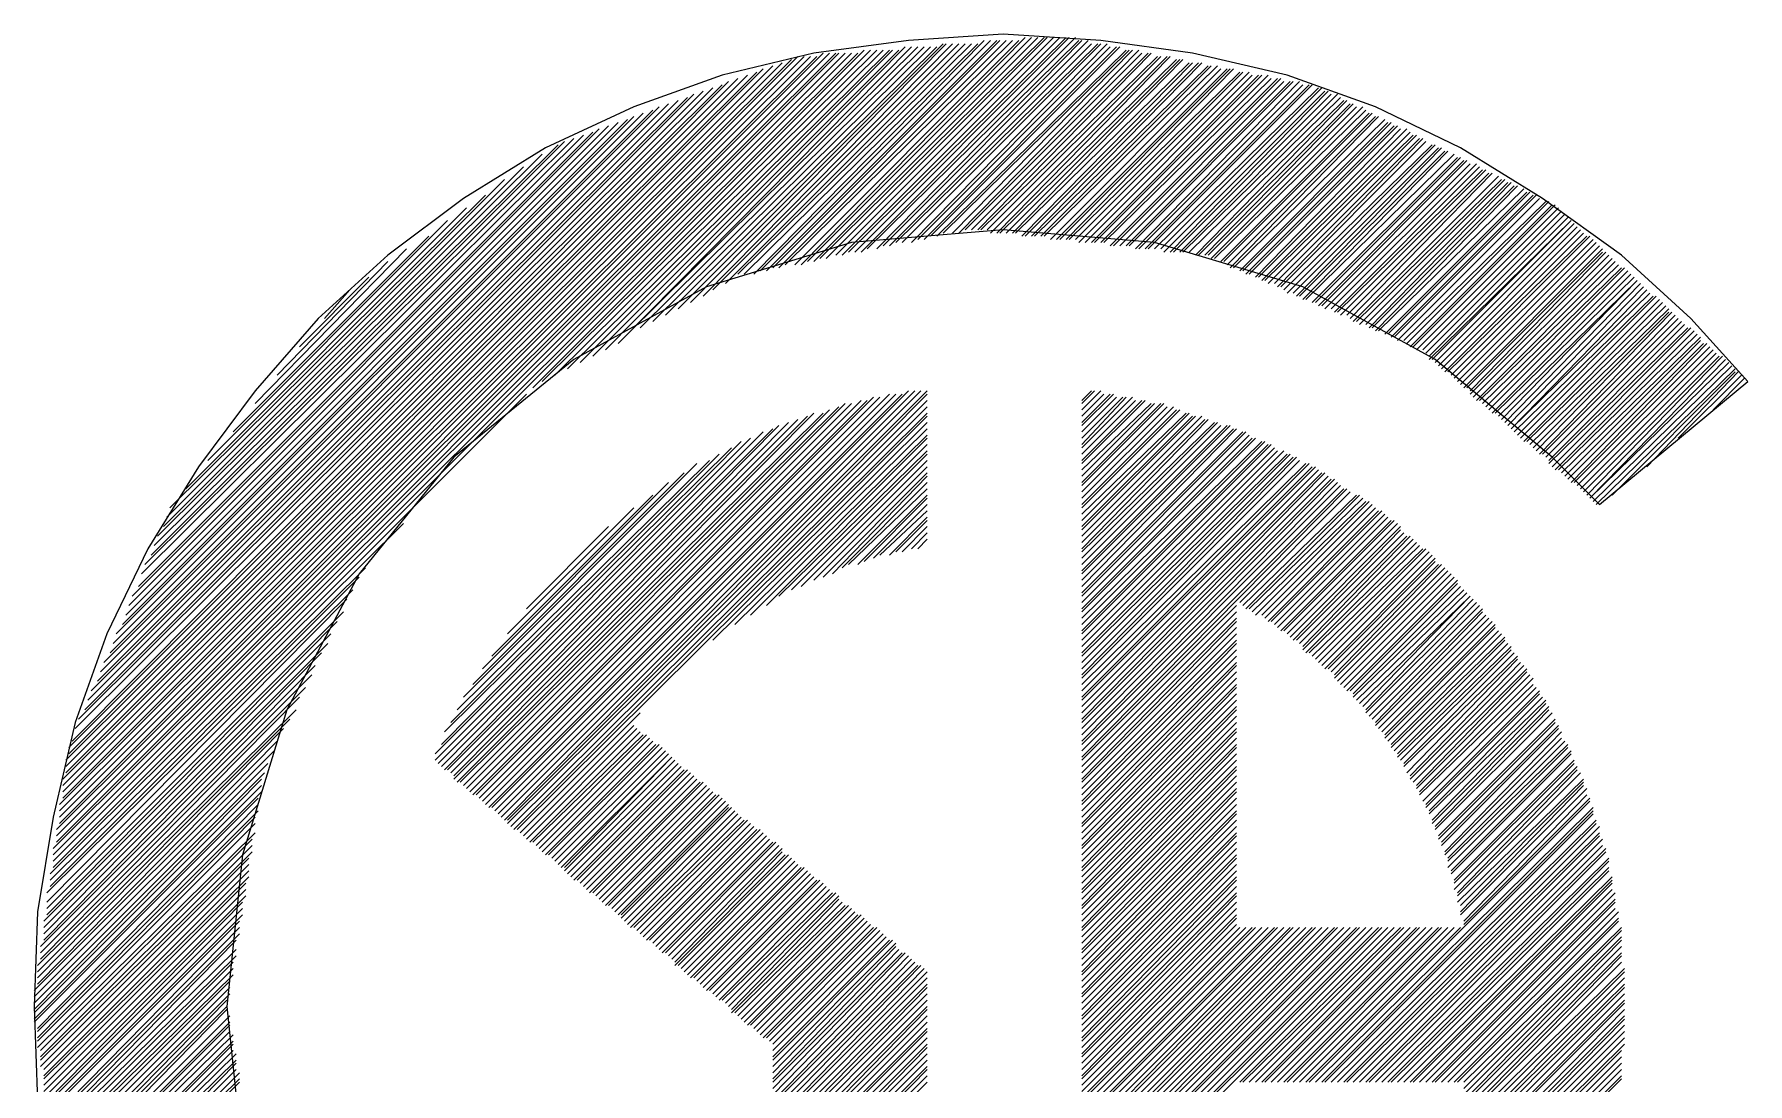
# Model space of a CAD drawing. Header units: inches. Extents: x -1698 to -1559, y -917 to -744.
# Drawn here: x -1571.91 to -1564.56, y -875.57 to -871.07 of the extents above; entities that cross this region are included whole.
import ezdxf

# ---------------------------------------------------------------- set-up
doc = ezdxf.new("R2010")
doc.units = ezdxf.units.IN
doc.layers.add('DH152', color=7, linetype='CONTINUOUS')

msp = doc.modelspace()

# ---------------------------------------------------------------- linework, layer by layer
at = {"layer": 'DH152', "color": 7}
for points in [[(-1564.55624, -872.56063), (-1564.79995, -872.28984), (-1565.09782, -872.01905), (-1565.43631, -871.77534), (-1565.78833, -871.55871), (-1566.1539, -871.38269), (-1566.53301, -871.2473), (-1566.93919, -871.15252), (-1567.33183, -871.09836), (-1567.75156, -871.07128), (-1568.15774, -871.09836), (-1568.56393, -871.15252), (-1568.95657, -871.2473), (-1569.33568, -871.38269), (-1569.71478, -871.55871), (-1570.06681, -871.77534), (-1570.39176, -872.01905), (-1570.68962, -872.28984), (-1570.96041, -872.60125), (-1571.20412, -872.92619), (-1571.42076, -873.27822), (-1571.59677, -873.64378), (-1571.73216, -874.02289), (-1571.82694, -874.42907), (-1571.89464, -874.83526), (-1571.90818, -875.24144), (-1571.89464, -875.64763)], [(-1568.17128, -871.12544), (-1569.45753, -872.42523)], [(-1568.1442, -871.12544), (-1569.40337, -872.39815)], [(-1568.11712, -871.12544), (-1569.36276, -872.35753)], [(-1568.09005, -871.12544), (-1569.3086, -872.33046)], [(-1568.06297, -871.12544), (-1569.25444, -872.30338)], [(-1568.03589, -871.12544), (-1569.20028, -872.2763)], [(-1568.00881, -871.1119), (-1569.14612, -872.24922)], [(-1567.99527, -871.1119), (-1569.09197, -872.22214)], [(-1567.96819, -871.1119), (-1569.03781, -872.19506)], [(-1567.94111, -871.1119), (-1568.99719, -872.16798)], [(-1567.91403, -871.1119), (-1568.94303, -872.1409)], [(-1567.88695, -871.1119), (-1568.88887, -872.10028)], [(-1567.85987, -871.1119), (-1568.86179, -872.10028)], [(-1567.8328, -871.09836), (-1568.82118, -872.10028)], [(-1567.80572, -871.09836), (-1568.7941, -872.08675)], [(-1567.77864, -871.09836), (-1568.76702, -872.08675)], [(-1567.7651, -871.09836), (-1568.73994, -872.07321)], [(-1567.73802, -871.09836), (-1568.71286, -872.07321)], [(-1567.71094, -871.09836), (-1568.68578, -872.05967)], [(-1567.68386, -871.09836), (-1568.64516, -872.05967)], [(-1567.65678, -871.08482), (-1568.61808, -872.05967)], [(-1567.6297, -871.08482), (-1568.59101, -872.04613)], [(-1567.60262, -871.08482), (-1568.56393, -872.04613)], [(-1567.57555, -871.08482), (-1568.53685, -872.03259)], [(-1567.56201, -871.08482), (-1568.50977, -872.03259)], [(-1567.53493, -871.08482), (-1568.46915, -872.01905)], [(-1567.50785, -871.08482), (-1568.44207, -872.01905)], [(-1567.48077, -871.08482), (-1568.41499, -872.00551)], [(-1567.46723, -871.08482), (-1568.38791, -872.00551)], [(-1567.44015, -871.08482), (-1568.36083, -872.00551)], [(-1567.42661, -871.09836), (-1568.33376, -871.99197)], [(-1567.41307, -871.09836), (-1568.29314, -871.99197)], [(-1567.38599, -871.09836), (-1568.26606, -871.97843)], [(-1567.37245, -871.1119), (-1568.23898, -871.97843)], [(-1567.34537, -871.1119), (-1568.2119, -871.96489)], [(-1567.33183, -871.1119), (-1568.18482, -871.96489)], [(-1567.30476, -871.1119), (-1568.1442, -871.96489)], [(-1567.29122, -871.12544), (-1568.11712, -871.95135)], [(-1567.26414, -871.12544), (-1568.09005, -871.95135)], [(-1567.2506, -871.12544), (-1568.06297, -871.93781)], [(-1568.3473, -871.13898), (-1571.82694, -874.61863)], [(-1568.37437, -871.15252), (-1571.82694, -874.59155)], [(-1568.40145, -871.15252), (-1571.82694, -874.56447)], [(-1568.42853, -871.15252), (-1571.8134, -874.53739)], [(-1568.45561, -871.15252), (-1571.8134, -874.51031)], [(-1568.46915, -871.15252), (-1571.8134, -874.48323)], [(-1568.49623, -871.15252), (-1571.79986, -874.45615)], [(-1568.52331, -871.15252), (-1571.79986, -874.42907)], [(-1568.55039, -871.16606), (-1571.79986, -874.402)], [(-1568.57747, -871.16606), (-1571.79986, -874.37492)], [(-1568.60454, -871.16606), (-1571.78632, -874.34784)], [(-1568.63162, -871.16606), (-1571.78632, -874.32076)], [(-1568.6587, -871.1796), (-1571.78632, -874.29368)], [(-1568.69932, -871.19314), (-1571.78632, -874.2666)], [(-1568.32022, -871.13898), (-1569.76894, -872.58771)], [(-1568.29314, -871.13898), (-1569.72832, -872.56063)], [(-1568.26606, -871.13898), (-1569.67416, -872.53355)], [(-1568.23898, -871.13898), (-1569.62001, -872.50647)], [(-1568.22544, -871.13898), (-1569.56585, -872.47939)], [(-1568.19836, -871.13898), (-1569.51169, -872.45231)], [(-1567.22352, -871.13898), (-1568.03589, -871.93781)], [(-1567.20998, -871.13898), (-1568.00881, -871.92427)], [(-1567.19644, -871.13898), (-1567.96819, -871.92427)], [(-1567.16936, -871.13898), (-1567.94111, -871.92427)], [(-1567.15582, -871.15252), (-1567.91403, -871.91073)], [(-1567.12874, -871.15252), (-1567.88695, -871.91073)], [(-1567.1152, -871.15252), (-1567.85987, -871.91073)], [(-1567.08812, -871.16606), (-1567.84633, -871.91073)], [(-1567.07458, -871.16606), (-1567.81926, -871.91073)], [(-1567.04751, -871.16606), (-1567.80572, -871.92427)], [(-1567.03397, -871.16606), (-1567.77864, -871.92427)], [(-1567.00689, -871.1796), (-1567.7651, -871.92427)], [(-1566.99335, -871.1796), (-1567.73802, -871.92427)], [(-1566.97981, -871.1796), (-1567.71094, -871.92427)], [(-1566.95273, -871.19314), (-1567.6974, -871.92427)], [(-1566.93919, -871.19314), (-1567.67032, -871.93781)], [(-1566.91211, -871.19314), (-1567.65678, -871.93781)], [(-1566.89857, -871.19314), (-1567.6297, -871.93781)], [(-1568.73994, -871.20668), (-1571.77278, -874.23952)], [(-1568.78056, -871.22022), (-1571.77278, -874.21244)], [(-1568.80764, -871.23376), (-1571.77278, -874.18536)], [(-1568.84826, -871.2473), (-1571.75924, -874.15828)], [(-1568.88887, -871.26084), (-1571.75924, -874.13121)], [(-1568.92949, -871.27438), (-1571.7457, -874.10413)], [(-1566.87149, -871.20668), (-1567.61616, -871.93781)], [(-1566.85795, -871.20668), (-1567.58908, -871.93781)], [(-1566.83087, -871.20668), (-1567.57555, -871.93781)], [(-1566.81733, -871.22022), (-1567.54847, -871.95135)], [(-1566.79026, -871.22022), (-1567.52139, -871.95135)], [(-1566.77672, -871.22022), (-1567.50785, -871.95135)], [(-1566.76318, -871.22022), (-1567.48077, -871.95135)], [(-1566.7361, -871.23376), (-1567.46723, -871.95135)], [(-1566.72256, -871.23376), (-1567.44015, -871.95135)], [(-1566.69548, -871.23376), (-1567.42661, -871.96489)], [(-1566.68194, -871.2473), (-1567.39953, -871.96489)], [(-1566.65486, -871.2473), (-1567.37245, -871.96489)], [(-1566.64132, -871.2473), (-1567.35891, -871.96489)], [(-1566.61424, -871.2473), (-1567.33183, -871.96489)], [(-1566.6007, -871.26084), (-1567.3183, -871.96489)], [(-1566.57362, -871.26084), (-1567.29122, -871.97843)], [(-1566.56008, -871.26084), (-1567.27768, -871.97843)], [(-1566.54655, -871.27438), (-1567.2506, -871.97843)], [(-1566.51947, -871.27438), (-1567.22352, -871.97843)], [(-1566.50593, -871.27438), (-1567.20998, -871.97843)], [(-1566.47885, -871.27438), (-1567.1829, -871.99197)], [(-1568.95657, -871.28792), (-1571.73216, -874.04997)], [(-1568.99719, -871.30146), (-1571.71862, -874.00935)], [(-1569.03781, -871.315), (-1571.69154, -873.96873)], [(-1569.07843, -871.32853), (-1571.67801, -873.92811)], [(-1569.10551, -871.34207), (-1571.66447, -873.8875)], [(-1566.46531, -871.28792), (-1567.16936, -871.99197)], [(-1566.43823, -871.28792), (-1567.14228, -871.99197)], [(-1566.42469, -871.28792), (-1567.12874, -871.99197)], [(-1566.39761, -871.30146), (-1567.10166, -871.99197)], [(-1566.38407, -871.30146), (-1567.07458, -871.99197)], [(-1566.37053, -871.315), (-1567.06105, -872.00551)], [(-1566.35699, -871.315), (-1567.03397, -872.00551)], [(-1566.34345, -871.32853), (-1567.02043, -872.00551)], [(-1566.31637, -871.32853), (-1566.99335, -872.00551)], [(-1566.30283, -871.34207), (-1566.97981, -872.00551)], [(-1569.14612, -871.35561), (-1571.63739, -873.84688)], [(-1569.18674, -871.36915), (-1571.62385, -873.80626)], [(-1569.22736, -871.38269), (-1571.61031, -873.76564)], [(-1569.25444, -871.39623), (-1571.58323, -873.72502)], [(-1569.29506, -871.40977), (-1571.56969, -873.6844)], [(-1569.33568, -871.42331), (-1571.55615, -873.64378)], [(-1566.2893, -871.35561), (-1566.95273, -872.00551)], [(-1566.27576, -871.35561), (-1566.92565, -872.01905)], [(-1566.26222, -871.36915), (-1566.91211, -872.01905)], [(-1566.24868, -871.36915), (-1566.88503, -872.01905)], [(-1566.23514, -871.38269), (-1566.87149, -872.01905)], [(-1566.20806, -871.38269), (-1566.85795, -872.03259)], [(-1566.19452, -871.39623), (-1566.84441, -872.03259)], [(-1566.18098, -871.40977), (-1566.81733, -872.04613)], [(-1566.16744, -871.40977), (-1566.8038, -872.04613)], [(-1566.1539, -871.42331), (-1566.79026, -872.05967)], [(-1566.14036, -871.42331), (-1566.77672, -872.07321)], [(-1569.36276, -871.43685), (-1571.52907, -873.60317)], [(-1569.40337, -871.45039), (-1571.51553, -873.56255)], [(-1569.44399, -871.46393), (-1571.50199, -873.52193)], [(-1569.48461, -871.47747), (-1571.48845, -873.48131)], [(-1569.51169, -871.49101), (-1571.46137, -873.44069)], [(-1566.11328, -871.43685), (-1566.76318, -872.07321)], [(-1566.09974, -871.45039), (-1566.7361, -872.08675)], [(-1566.0862, -871.45039), (-1566.72256, -872.08675)], [(-1566.07266, -871.46393), (-1566.70902, -872.10028)], [(-1566.05912, -871.46393), (-1566.69548, -872.10028)], [(-1566.04558, -871.47747), (-1566.6684, -872.11382)], [(-1566.01851, -871.47747), (-1566.65486, -872.11382)], [(-1566.00497, -871.49101), (-1566.64132, -872.12736)], [(-1569.55231, -871.50455), (-1571.44783, -873.38653)], [(-1569.59293, -871.51809), (-1571.43429, -873.34592)], [(-1569.63354, -871.53163), (-1571.40722, -873.3053)], [(-1569.66062, -871.54517), (-1571.39368, -873.26468)], [(-1565.99143, -871.50455), (-1566.62778, -872.12736)], [(-1565.97789, -871.50455), (-1566.61424, -872.1409)], [(-1565.96435, -871.51809), (-1566.58716, -872.1409)], [(-1565.95081, -871.51809), (-1566.57362, -872.15444)], [(-1565.93727, -871.53163), (-1566.56008, -872.15444)], [(-1565.91019, -871.54517), (-1566.54655, -872.16798)], [(-1565.89665, -871.54517), (-1566.53301, -872.18152)], [(-1565.88311, -871.55871), (-1566.50593, -872.18152)], [(-1565.86957, -871.55871), (-1566.49239, -872.19506)], [(-1569.72832, -871.58578), (-1571.38014, -873.22406)], [(-1569.80956, -871.63994), (-1571.35306, -873.18344)], [(-1565.85603, -871.57225), (-1566.47885, -872.19506)], [(-1565.84249, -871.57225), (-1566.46531, -872.2086)], [(-1565.81541, -871.58578), (-1566.45177, -872.2086)], [(-1565.80187, -871.59932), (-1566.42469, -872.22214)], [(-1565.78833, -871.59932), (-1566.41115, -872.22214)], [(-1565.7748, -871.61286), (-1566.39761, -872.23568)], [(-1565.76126, -871.61286), (-1566.38407, -872.23568)], [(-1565.74772, -871.6264), (-1566.37053, -872.24922)], [(-1565.72064, -871.6264), (-1566.34345, -872.24922)], [(-1565.7071, -871.63994), (-1566.32991, -872.26276)], [(-1569.89079, -871.6941), (-1571.33952, -873.14282)], [(-1565.69356, -871.65348), (-1566.31637, -872.26276)], [(-1565.68002, -871.65348), (-1566.30283, -872.2763)], [(-1565.66648, -871.66702), (-1566.27576, -872.2763)], [(-1565.65294, -871.66702), (-1566.26222, -872.28984)], [(-1565.62586, -871.68056), (-1566.24868, -872.30338)], [(-1565.61232, -871.6941), (-1566.23514, -872.30338)], [(-1565.59878, -871.6941), (-1566.2216, -872.31692)], [(-1565.58524, -871.70764), (-1566.19452, -872.31692)], [(-1565.5717, -871.70764), (-1566.18098, -872.33046)], [(-1569.97203, -871.7618), (-1571.32598, -873.10221)], [(-1565.55816, -871.72118), (-1566.16744, -872.33046)], [(-1565.54462, -871.72118), (-1566.1539, -872.344)], [(-1565.51755, -871.73472), (-1566.14036, -872.344)], [(-1565.50401, -871.74826), (-1566.11328, -872.35753)], [(-1565.49047, -871.74826), (-1566.09974, -872.35753)], [(-1565.47693, -871.7618), (-1566.0862, -872.37107)], [(-1565.46339, -871.7618), (-1566.07266, -872.37107)], [(-1565.44985, -871.77534), (-1566.05912, -872.38461)], [(-1565.42277, -871.78888), (-1566.03205, -872.38461)], [(-1565.40923, -871.78888), (-1566.01851, -872.39815)], [(-1570.05327, -871.81596), (-1571.25828, -873.02097)], [(-1565.39569, -871.80242), (-1566.00497, -872.41169)], [(-1565.38215, -871.80242), (-1565.99143, -872.41169)], [(-1565.36861, -871.81596), (-1565.97789, -872.42523)], [(-1565.35507, -871.8295), (-1565.95081, -872.42523)], [(-1565.34153, -871.84303), (-1565.93727, -872.43877)], [(-1565.32799, -871.85657), (-1565.92373, -872.45231)], [(-1570.13451, -871.87011), (-1571.16351, -872.89911)], [(-1565.1926, -873.08867), (-1565.39569, -872.88557), (-1565.89665, -872.46585), (-1566.46531, -872.15444), (-1567.10166, -871.96489), (-1567.75156, -871.91073), (-1568.40145, -871.96489), (-1569.02427, -872.15444), (-1569.59293, -872.46585), (-1570.10743, -872.88557), (-1570.51361, -873.38653), (-1570.82502, -873.96873), (-1571.01457, -874.59155), (-1571.08227, -875.24144), (-1571.01457, -875.89134)], [(-1570.21574, -871.93781), (-1571.05519, -872.77726)], [(-1565.31445, -871.87011), (-1565.92373, -872.46585)], [(-1565.31445, -871.87011), (-1565.91019, -872.46585)], [(-1565.30091, -871.88365), (-1565.89665, -872.47939)], [(-1565.28737, -871.89719), (-1565.88311, -872.49293)], [(-1565.27383, -871.91073), (-1565.86957, -872.50647)], [(-1565.2603, -871.92427), (-1565.85603, -872.52001)], [(-1565.24676, -871.93781), (-1565.84249, -872.52001)], [(-1565.23322, -871.93781), (-1565.82895, -872.53355)], [(-1570.31052, -871.99197), (-1570.96041, -872.6554)], [(-1565.21968, -871.95135), (-1565.81541, -872.54709)], [(-1565.20614, -871.96489), (-1565.80187, -872.56063)], [(-1565.1926, -871.97843), (-1565.78833, -872.57417)], [(-1565.17906, -871.99197), (-1565.7748, -872.58771)], [(-1565.17906, -872.00551), (-1565.76126, -872.58771)], [(-1565.16552, -872.00551), (-1565.74772, -872.60125)], [(-1570.39176, -872.04613), (-1570.86564, -872.53355)], [(-1565.15198, -872.01905), (-1565.74772, -872.61478)], [(-1565.13844, -872.03259), (-1565.73418, -872.62832)], [(-1565.1249, -872.04613), (-1565.72064, -872.64186)], [(-1565.11136, -872.05967), (-1565.7071, -872.64186)], [(-1565.09782, -872.07321), (-1565.69356, -872.6554)], [(-1565.08428, -872.07321), (-1565.68002, -872.66894)], [(-1570.47299, -872.11382), (-1570.77086, -872.41169)], [(-1565.07074, -872.08675), (-1565.66648, -872.68248)], [(-1565.0572, -872.10028), (-1565.65294, -872.69602)], [(-1565.04366, -872.11382), (-1565.6394, -872.69602)], [(-1565.03012, -872.12736), (-1565.62586, -872.70956)], [(-1565.03012, -872.12736), (-1565.61232, -872.7231)], [(-1565.01658, -872.1409), (-1565.59878, -872.73664)], [(-1565.00305, -872.15444), (-1565.58524, -872.75018)], [(-1570.55423, -872.16798), (-1570.66254, -872.28984)], [(-1564.98951, -872.16798), (-1565.5717, -872.76372)], [(-1564.97597, -872.18152), (-1565.5717, -872.76372)], [(-1564.96243, -872.19506), (-1565.55816, -872.77726)], [(-1564.94889, -872.19506), (-1565.54462, -872.7908)], [(-1564.93535, -872.2086), (-1565.53108, -872.80434)], [(-1564.92181, -872.22214), (-1565.51755, -872.81788)], [(-1564.90827, -872.23568), (-1565.50401, -872.81788)], [(-1564.89473, -872.24922), (-1565.49047, -872.83142)], [(-1564.89473, -872.26276), (-1565.47693, -872.84496)], [(-1564.88119, -872.26276), (-1565.46339, -872.8585)], [(-1564.86765, -872.2763), (-1565.44985, -872.87203)], [(-1564.85411, -872.28984), (-1565.43631, -872.87203)], [(-1564.84057, -872.30338), (-1565.42277, -872.88557)], [(-1564.82703, -872.31692), (-1565.40923, -872.89911)], [(-1564.81349, -872.33046), (-1565.40923, -872.91265)], [(-1564.79995, -872.33046), (-1565.39569, -872.92619)], [(-1564.78641, -872.344), (-1565.38215, -872.93973)], [(-1564.77287, -872.35753), (-1565.36861, -872.93973)], [(-1564.75933, -872.37107), (-1565.35507, -872.95327)], [(-1564.75933, -872.38461), (-1565.34153, -872.96681)], [(-1564.7458, -872.39815), (-1565.32799, -872.98035)], [(-1564.73226, -872.39815), (-1565.31445, -872.99389)], [(-1564.71872, -872.41169), (-1565.30091, -872.99389)], [(-1564.70518, -872.42523), (-1565.28737, -873.00743)], [(-1564.69164, -872.43877), (-1565.27383, -873.02097)], [(-1564.6781, -872.45231), (-1565.2603, -873.03451)], [(-1564.66456, -872.45231), (-1565.24676, -873.04805)], [(-1564.65102, -872.46585), (-1565.23322, -873.06159)], [(-1564.63748, -872.47939), (-1565.23322, -873.06159)], [(-1564.62394, -872.49293), (-1565.21968, -873.07513)], [(-1564.6104, -872.50647), (-1565.20614, -873.08867)], [(-1564.6104, -872.52001), (-1565.13844, -873.04805)], [(-1564.59686, -872.52001), (-1564.98951, -872.92619)], [(-1565.1926, -873.08867), (-1564.55624, -872.56063)], [(-1564.58332, -872.53355), (-1564.85411, -872.80434)], [(-1564.56978, -872.54709), (-1564.70518, -872.68248)], [(-1569.79602, -872.61478), (-1571.82694, -874.64571)], [(-1568.45561, -872.66894), (-1570.08035, -874.28014)], [(-1568.42853, -872.6554), (-1570.06681, -874.29368)], [(-1568.40145, -872.6554), (-1570.05327, -874.30722)], [(-1568.36083, -872.64186), (-1570.03973, -874.32076)], [(-1568.33376, -872.64186), (-1570.02619, -874.3343)], [(-1568.30668, -872.62832), (-1570.01265, -874.3343)], [(-1568.2796, -872.62832), (-1569.99911, -874.34784)], [(-1568.23898, -872.61478), (-1569.98557, -874.36138)], [(-1568.2119, -872.61478), (-1569.97203, -874.37492)], [(-1568.18482, -872.61478), (-1569.95849, -874.38846)], [(-1568.15774, -872.60125), (-1569.94495, -874.38846)], [(-1568.13066, -872.60125), (-1569.93141, -874.402)], [(-1568.10358, -872.60125), (-1569.91787, -874.41553)], [(-1568.07651, -872.60125), (-1569.90433, -874.42907)], [(-1568.07651, -872.61478), (-1569.89079, -874.44261)], [(-1568.07651, -872.64186), (-1569.87726, -874.44261)], [(-1568.07651, -872.66894), (-1569.87726, -874.45615)], [(-1567.33183, -872.60125), (-1567.41307, -872.68248)], [(-1567.35891, -872.60125), (-1567.41307, -872.6554)], [(-1567.37245, -872.60125), (-1567.41307, -872.64186)], [(-1567.27768, -872.61478), (-1567.41307, -872.75018)], [(-1567.29122, -872.61478), (-1567.41307, -872.73664)], [(-1567.3183, -872.61478), (-1567.41307, -872.70956)], [(-1567.19644, -872.62832), (-1567.41307, -872.84496)], [(-1567.22352, -872.62832), (-1567.41307, -872.83142)], [(-1567.23706, -872.62832), (-1567.41307, -872.80434)], [(-1567.26414, -872.62832), (-1567.41307, -872.77726)], [(-1567.14228, -872.64186), (-1567.41307, -872.91265)], [(-1567.15582, -872.64186), (-1567.41307, -872.89911)], [(-1567.1829, -872.64186), (-1567.41307, -872.87203)], [(-1567.06105, -872.6554), (-1567.41307, -873.00743)], [(-1567.07458, -872.6554), (-1567.41307, -872.99389)], [(-1567.10166, -872.6554), (-1567.41307, -872.96681)], [(-1567.1152, -872.6554), (-1567.41307, -872.93973)], [(-1567.02043, -872.66894), (-1567.41307, -873.06159)], [(-1567.04751, -872.66894), (-1567.41307, -873.03451)], [(-1568.67224, -872.73664), (-1570.14804, -874.22598)], [(-1568.63162, -872.7231), (-1570.13451, -874.22598)], [(-1568.59101, -872.70956), (-1570.12097, -874.23952)], [(-1568.52331, -872.69602), (-1570.10743, -874.2666)], [(-1568.56393, -872.69602), (-1570.10743, -874.25306)], [(-1568.49623, -872.68248), (-1570.09389, -874.28014)], [(-1568.07651, -872.69602), (-1569.86372, -874.46969)], [(-1568.07651, -872.70956), (-1569.85018, -874.48323)], [(-1568.07651, -872.73664), (-1569.83664, -874.48323)], [(-1566.99335, -872.68248), (-1567.41307, -873.10221)], [(-1567.00689, -872.68248), (-1567.41307, -873.08867)], [(-1566.95273, -872.69602), (-1567.41307, -873.15636)], [(-1566.96627, -872.69602), (-1567.41307, -873.12928)], [(-1566.89857, -872.70956), (-1567.41307, -873.22406)], [(-1566.92565, -872.70956), (-1567.41307, -873.19698)], [(-1566.93919, -872.70956), (-1567.41307, -873.18344)], [(-1566.87149, -872.7231), (-1567.41307, -873.27822)], [(-1566.88503, -872.7231), (-1567.41307, -873.25114)], [(-1566.83087, -872.73664), (-1567.41307, -873.31884)], [(-1566.84441, -872.73664), (-1567.41307, -873.29176)], [(-1568.78056, -872.77726), (-1570.18866, -874.18536)], [(-1568.83472, -872.80434), (-1570.18866, -874.15828)], [(-1568.73994, -872.76372), (-1570.17512, -874.1989)], [(-1568.71286, -872.75018), (-1570.16158, -874.21244)], [(-1568.87533, -872.81788), (-1570.16158, -874.11767)], [(-1568.07651, -872.76372), (-1568.99719, -873.67086)], [(-1568.07651, -872.7908), (-1568.90241, -873.60317)], [(-1568.07651, -872.80434), (-1568.83472, -873.56255)], [(-1566.77672, -872.75018), (-1567.41307, -873.38653)], [(-1566.79026, -872.75018), (-1567.41307, -873.373)], [(-1566.81733, -872.75018), (-1567.41307, -873.34592)], [(-1566.74964, -872.76372), (-1567.41307, -873.44069)], [(-1566.76318, -872.76372), (-1567.41307, -873.41361)], [(-1566.70902, -872.77726), (-1567.41307, -873.48131)], [(-1566.72256, -872.77726), (-1567.41307, -873.46777)], [(-1566.69548, -872.7908), (-1567.41307, -873.50839)], [(-1566.6684, -872.80434), (-1567.41307, -873.54901)], [(-1566.68194, -872.80434), (-1567.41307, -873.53547)], [(-1566.62778, -872.81788), (-1567.41307, -873.60317)], [(-1566.64132, -872.81788), (-1567.41307, -873.57609)], [(-1568.91595, -872.84496), (-1570.14804, -874.06351)], [(-1568.97011, -872.87203), (-1570.12097, -874.02289)], [(-1568.07651, -872.83142), (-1568.76702, -873.52193)], [(-1568.07651, -872.8585), (-1568.71286, -873.48131)], [(-1568.07651, -872.87203), (-1568.6587, -873.45423)], [(-1566.6007, -872.83142), (-1567.41307, -873.64378)], [(-1566.61424, -872.83142), (-1567.41307, -873.63025)], [(-1566.58716, -872.84496), (-1567.41307, -873.67086)], [(-1566.54655, -872.8585), (-1567.41307, -873.72502)], [(-1566.57362, -872.8585), (-1567.41307, -873.69794)], [(-1566.51947, -872.87203), (-1567.41307, -873.76564)], [(-1566.53301, -872.87203), (-1567.41307, -873.73856)], [(-1566.49239, -872.88557), (-1567.41307, -873.8198)], [(-1566.50593, -872.88557), (-1567.41307, -873.79272)], [(-1569.01073, -872.89911), (-1570.09389, -873.96873)], [(-1569.06489, -872.91265), (-1570.06681, -873.91457)], [(-1569.11904, -872.95327), (-1570.02619, -873.86042)], [(-1568.07651, -872.89911), (-1568.61808, -873.44069)], [(-1568.07651, -872.92619), (-1568.56393, -873.41361)], [(-1568.07651, -872.95327), (-1568.52331, -873.40007)], [(-1568.07651, -872.96681), (-1568.48269, -873.38653)], [(-1566.47885, -872.89911), (-1567.41307, -873.83334)], [(-1566.43823, -872.91265), (-1567.41307, -873.8875)], [(-1566.45177, -872.91265), (-1567.41307, -873.86042)], [(-1566.41115, -872.92619), (-1567.41307, -873.92811)], [(-1566.42469, -872.92619), (-1567.41307, -873.91457)], [(-1566.39761, -872.93973), (-1567.41307, -873.95519)], [(-1566.37053, -872.95327), (-1567.41307, -874.00935)], [(-1566.38407, -872.95327), (-1567.41307, -873.98227)], [(-1566.35699, -872.96681), (-1567.41307, -874.02289)], [(-1569.18674, -872.99389), (-1569.98557, -873.79272)], [(-1568.07651, -872.99389), (-1568.44207, -873.35946)], [(-1568.07651, -873.02097), (-1568.41499, -873.34592)], [(-1566.32991, -872.98035), (-1567.41307, -874.07705)], [(-1566.34345, -872.98035), (-1567.41307, -874.04997)], [(-1566.31637, -872.99389), (-1567.41307, -874.10413)], [(-1566.30283, -873.00743), (-1567.41307, -874.11767)], [(-1566.27576, -873.02097), (-1567.41307, -874.17182)], [(-1566.2893, -873.02097), (-1567.41307, -874.14475)], [(-1566.26222, -873.03451), (-1566.7361, -873.50839)], [(-1569.25444, -873.04805), (-1569.94495, -873.73856)], [(-1569.33568, -873.10221), (-1569.87726, -873.64378)], [(-1568.07651, -873.04805), (-1568.37437, -873.34592)], [(-1568.07651, -873.06159), (-1568.3473, -873.33238)], [(-1568.07651, -873.08867), (-1568.30668, -873.31884)], [(-1566.23514, -873.04805), (-1566.72256, -873.52193)], [(-1566.2216, -873.04805), (-1566.70902, -873.53547)], [(-1566.20806, -873.06159), (-1566.69548, -873.53547)], [(-1566.19452, -873.07513), (-1566.68194, -873.54901)], [(-1566.18098, -873.07513), (-1566.6684, -873.56255)], [(-1566.16744, -873.08867), (-1566.64132, -873.56255)], [(-1566.1539, -873.10221), (-1566.62778, -873.57609)], [(-1570.32406, -873.1699), (-1571.84048, -874.67278)], [(-1569.44399, -873.18344), (-1569.79602, -873.53547)], [(-1568.07651, -873.11575), (-1568.2796, -873.3053)], [(-1568.07651, -873.14282), (-1568.23898, -873.3053)], [(-1568.07651, -873.15636), (-1568.2119, -873.29176)], [(-1568.07651, -873.18344), (-1568.18482, -873.29176)], [(-1566.14036, -873.11575), (-1566.61424, -873.58963)], [(-1566.12682, -873.11575), (-1566.6007, -873.58963)], [(-1566.11328, -873.12928), (-1566.58716, -873.60317)], [(-1566.09974, -873.14282), (-1566.57362, -873.61671)], [(-1566.0862, -873.15636), (-1566.56008, -873.63025)], [(-1566.07266, -873.15636), (-1566.54655, -873.63025)], [(-1566.05912, -873.1699), (-1566.53301, -873.64378)], [(-1566.04558, -873.18344), (-1566.51947, -873.65732)], [(-1568.07651, -873.21052), (-1568.1442, -873.27822)], [(-1568.07651, -873.2376), (-1568.11712, -873.27822)], [(-1566.04558, -873.19698), (-1566.50593, -873.67086)], [(-1566.03205, -873.21052), (-1566.49239, -873.67086)], [(-1566.01851, -873.22406), (-1566.47885, -873.6844)], [(-1566.00497, -873.22406), (-1566.46531, -873.69794)], [(-1565.99143, -873.2376), (-1566.46531, -873.71148)], [(-1565.97789, -873.25114), (-1566.45177, -873.72502)], [(-1565.96435, -873.26468), (-1566.43823, -873.72502)], [(-1565.95081, -873.27822), (-1566.42469, -873.73856)], [(-1565.93727, -873.27822), (-1566.41115, -873.7521)], [(-1565.92373, -873.29176), (-1566.39761, -873.76564)], [(-1565.91019, -873.3053), (-1566.38407, -873.77918)], [(-1565.89665, -873.31884), (-1566.37053, -873.79272)], [(-1565.89665, -873.33238), (-1566.35699, -873.79272)], [(-1570.48653, -873.35946), (-1571.84048, -874.69986)], [(-1570.51361, -873.40007), (-1571.84048, -874.72694)], [(-1565.88311, -873.34592), (-1566.34345, -873.80626)], [(-1565.86957, -873.34592), (-1566.32991, -873.8198)], [(-1565.85603, -873.35946), (-1566.32991, -873.83334)], [(-1565.84249, -873.373), (-1566.31637, -873.84688)], [(-1565.82895, -873.38653), (-1566.30283, -873.86042)], [(-1565.81541, -873.40007), (-1566.2893, -873.87396)], [(-1570.54069, -873.45423), (-1571.85402, -874.75402)], [(-1565.80187, -873.41361), (-1566.27576, -873.8875)], [(-1565.80187, -873.42715), (-1566.26222, -873.8875)], [(-1565.78833, -873.44069), (-1566.24868, -873.90103)], [(-1565.7748, -873.45423), (-1566.24868, -873.91457)], [(-1565.76126, -873.46777), (-1566.23514, -873.92811)], [(-1565.74772, -873.48131), (-1566.2216, -873.94165)], [(-1565.74772, -873.48131), (-1566.20806, -873.95519)], [(-1570.56777, -873.49485), (-1571.85402, -874.79464)], [(-1570.58131, -873.54901), (-1571.85402, -874.82172)], [(-1566.74964, -873.52193), (-1567.41307, -874.18536)], [(-1566.74964, -873.54901), (-1567.41307, -874.21244)], [(-1565.73418, -873.49485), (-1566.19452, -873.96873)], [(-1565.72064, -873.50839), (-1566.19452, -873.98227)], [(-1565.7071, -873.52193), (-1566.18098, -873.99581)], [(-1565.69356, -873.53547), (-1566.16744, -874.00935)], [(-1565.69356, -873.54901), (-1566.1539, -874.02289)], [(-1570.60839, -873.58963), (-1571.85402, -874.8488)], [(-1566.74964, -873.57609), (-1567.41307, -874.23952)], [(-1566.74964, -873.58963), (-1567.41307, -874.2666)], [(-1566.74964, -873.61671), (-1567.41307, -874.28014)], [(-1565.68002, -873.56255), (-1566.1539, -874.03643)], [(-1565.66648, -873.57609), (-1566.14036, -874.04997)], [(-1565.65294, -873.58963), (-1566.12682, -874.06351)], [(-1565.6394, -873.60317), (-1566.11328, -874.07705)], [(-1565.6394, -873.61671), (-1566.11328, -874.09059)], [(-1565.62586, -873.63025), (-1566.09974, -874.10413)], [(-1570.63547, -873.64378), (-1571.86756, -874.87588)], [(-1570.64901, -873.6844), (-1571.86756, -874.90296)], [(-1566.74964, -873.64378), (-1567.41307, -874.30722)], [(-1566.74964, -873.67086), (-1567.41307, -874.3343)], [(-1566.74964, -873.6844), (-1567.41307, -874.36138)], [(-1565.61232, -873.64378), (-1566.0862, -874.11767)], [(-1565.59878, -873.65732), (-1566.0862, -874.13121)], [(-1565.59878, -873.67086), (-1566.07266, -874.14475)], [(-1565.58524, -873.6844), (-1566.05912, -874.15828)], [(-1565.5717, -873.69794), (-1566.05912, -874.17182)], [(-1570.67608, -873.72502), (-1571.86756, -874.93003)], [(-1566.74964, -873.71148), (-1567.41307, -874.37492)], [(-1566.74964, -873.73856), (-1567.41307, -874.402)], [(-1566.74964, -873.76564), (-1567.41307, -874.42907)], [(-1565.5717, -873.71148), (-1566.04558, -874.18536)], [(-1565.55816, -873.72502), (-1566.03205, -874.1989)], [(-1565.54462, -873.73856), (-1566.03205, -874.21244)], [(-1565.54462, -873.7521), (-1566.01851, -874.23952)], [(-1565.53108, -873.76564), (-1566.00497, -874.25306)], [(-1570.7167, -873.8198), (-1571.8811, -874.98419)], [(-1570.70316, -873.77918), (-1571.86756, -874.95711)], [(-1566.74964, -873.77918), (-1567.41307, -874.45615)], [(-1566.74964, -873.80626), (-1567.41307, -874.46969)], [(-1566.74964, -873.83334), (-1567.41307, -874.49677)], [(-1565.51755, -873.77918), (-1566.00497, -874.2666)], [(-1565.50401, -873.79272), (-1565.99143, -874.28014)], [(-1565.50401, -873.80626), (-1565.97789, -874.29368)], [(-1565.49047, -873.8198), (-1565.97789, -874.30722)], [(-1565.47693, -873.83334), (-1565.96435, -874.32076)], [(-1570.74378, -873.87396), (-1571.8811, -875.01127)], [(-1570.77086, -873.91457), (-1571.8811, -875.03835)], [(-1566.74964, -873.86042), (-1567.41307, -874.52385)], [(-1566.74964, -873.87396), (-1567.41307, -874.55093)], [(-1566.74964, -873.90103), (-1567.41307, -874.56447)], [(-1565.47693, -873.86042), (-1565.96435, -874.3343)], [(-1565.46339, -873.87396), (-1565.95081, -874.36138)], [(-1565.44985, -873.8875), (-1565.93727, -874.37492)], [(-1565.44985, -873.90103), (-1565.93727, -874.38846)], [(-1565.43631, -873.91457), (-1565.92373, -874.402)], [(-1570.7844, -873.96873), (-1571.89464, -875.06543)], [(-1569.3086, -873.98227), (-1569.8231, -874.49677)], [(-1566.74964, -873.92811), (-1567.41307, -874.59155)], [(-1566.74964, -873.95519), (-1567.41307, -874.61863)], [(-1566.74964, -873.96873), (-1567.41307, -874.64571)], [(-1566.74964, -873.99581), (-1567.41307, -874.65925)], [(-1565.42277, -873.92811), (-1565.92373, -874.41553)], [(-1565.42277, -873.94165), (-1565.91019, -874.44261)], [(-1565.40923, -873.95519), (-1565.91019, -874.45615)], [(-1565.40923, -873.96873), (-1565.89665, -874.46969)], [(-1565.39569, -873.98227), (-1565.89665, -874.48323)], [(-1570.81148, -874.00935), (-1571.89464, -875.09251)], [(-1570.83856, -874.04997), (-1571.89464, -875.11959)], [(-1569.33568, -874.03643), (-1569.80956, -874.51031)], [(-1569.32214, -874.04997), (-1569.79602, -874.52385)], [(-1569.3086, -874.06351), (-1569.78248, -874.53739)], [(-1566.74964, -874.02289), (-1567.41307, -874.68632)], [(-1566.74964, -874.04997), (-1567.41307, -874.7134)], [(-1566.74964, -874.06351), (-1567.41307, -874.74048)], [(-1565.38215, -874.00935), (-1565.88311, -874.51031)], [(-1565.38215, -874.02289), (-1565.88311, -874.52385)], [(-1565.36861, -874.03643), (-1565.86957, -874.53739)], [(-1565.36861, -874.04997), (-1565.86957, -874.55093)], [(-1565.35507, -874.06351), (-1565.85603, -874.57801)], [(-1570.87918, -874.14475), (-1571.90818, -875.17375)], [(-1570.86564, -874.10413), (-1571.89464, -875.14667)], [(-1569.29506, -874.07705), (-1569.76894, -874.53739)], [(-1569.28152, -874.07705), (-1569.7554, -874.55093)], [(-1569.26798, -874.09059), (-1569.74186, -874.56447)], [(-1569.25444, -874.10413), (-1569.72832, -874.57801)], [(-1569.2409, -874.11767), (-1569.71478, -874.59155)], [(-1569.22736, -874.11767), (-1569.70124, -874.59155)], [(-1569.21382, -874.13121), (-1569.6877, -874.60509)], [(-1569.20028, -874.14475), (-1569.67416, -874.61863)], [(-1566.74964, -874.09059), (-1567.41307, -874.75402)], [(-1566.74964, -874.11767), (-1567.41307, -874.7811)], [(-1566.74964, -874.13121), (-1567.41307, -874.80818)], [(-1565.35507, -874.09059), (-1565.85603, -874.59155)], [(-1565.34153, -874.10413), (-1565.84249, -874.60509)], [(-1565.32799, -874.11767), (-1565.84249, -874.61863)], [(-1565.32799, -874.13121), (-1565.84249, -874.64571)], [(-1565.31445, -874.14475), (-1565.82895, -874.65925)], [(-1570.90626, -874.1989), (-1571.90818, -875.20082)], [(-1569.18674, -874.15828), (-1569.66062, -874.63217)], [(-1569.1732, -874.17182), (-1569.64708, -874.64571)], [(-1569.1732, -874.17182), (-1569.63354, -874.64571)], [(-1569.15966, -874.18536), (-1569.63354, -874.65925)], [(-1569.14612, -874.1989), (-1569.62001, -874.67278)], [(-1569.13258, -874.21244), (-1569.60647, -874.68632)], [(-1566.74964, -874.15828), (-1567.41307, -874.82172)], [(-1566.74964, -874.18536), (-1567.41307, -874.8488)], [(-1566.74964, -874.21244), (-1567.41307, -874.87588)], [(-1565.31445, -874.15828), (-1565.82895, -874.67278)], [(-1565.30091, -874.18536), (-1565.81541, -874.69986)], [(-1565.30091, -874.1989), (-1565.81541, -874.7134)], [(-1565.28737, -874.21244), (-1565.81541, -874.74048)], [(-1570.91979, -874.23952), (-1571.90818, -875.2279)], [(-1570.93333, -874.2666), (-1571.90818, -875.25498)], [(-1569.11904, -874.22598), (-1569.59293, -874.69986)], [(-1569.10551, -874.22598), (-1569.57939, -874.69986)], [(-1569.09197, -874.23952), (-1569.56585, -874.7134)], [(-1569.07843, -874.25306), (-1569.55231, -874.72694)], [(-1569.06489, -874.2666), (-1569.53877, -874.74048)], [(-1569.05135, -874.28014), (-1569.52523, -874.75402)], [(-1569.03781, -874.28014), (-1569.51169, -874.75402)], [(-1566.74964, -874.22598), (-1567.41307, -874.90296)], [(-1566.74964, -874.25306), (-1567.41307, -874.9165)], [(-1566.74964, -874.28014), (-1567.41307, -874.94357)], [(-1565.28737, -874.22598), (-1565.80187, -874.75402)], [(-1565.27383, -874.23952), (-1565.80187, -874.76756)], [(-1565.2603, -874.2666), (-1565.80187, -874.79464)], [(-1565.2603, -874.28014), (-1565.78833, -874.80818)], [(-1570.93333, -874.29368), (-1571.90818, -875.26852)], [(-1570.93333, -874.32076), (-1571.90818, -875.2956)], [(-1570.94687, -874.34784), (-1571.90818, -875.30914)], [(-1569.02427, -874.29368), (-1569.49815, -874.76756)], [(-1569.01073, -874.30722), (-1569.48461, -874.7811)], [(-1568.99719, -874.32076), (-1569.47107, -874.79464)], [(-1568.98365, -874.3343), (-1569.45753, -874.80818)], [(-1568.97011, -874.3343), (-1569.44399, -874.80818)], [(-1568.95657, -874.34784), (-1569.43045, -874.82172)], [(-1568.94303, -874.36138), (-1569.41691, -874.83526)], [(-1566.74964, -874.30722), (-1567.41307, -874.97065)], [(-1566.74964, -874.32076), (-1567.41307, -874.99773)], [(-1566.74964, -874.34784), (-1567.41307, -875.01127)], [(-1565.23322, -874.36138), (-1566.43823, -875.56639)], [(-1565.2603, -874.29368), (-1565.78833, -874.83526)], [(-1565.24676, -874.30722), (-1565.78833, -874.8488)], [(-1565.24676, -874.3343), (-1565.7748, -874.87588)], [(-1565.23322, -874.34784), (-1565.7748, -874.88942)], [(-1570.94687, -874.37492), (-1571.89464, -875.33622)], [(-1570.94687, -874.402), (-1571.89464, -875.34976)], [(-1570.96041, -874.42907), (-1571.89464, -875.37684)], [(-1568.92949, -874.37492), (-1569.40337, -874.8488)], [(-1568.91595, -874.38846), (-1569.38983, -874.86234)], [(-1568.92949, -874.38846), (-1569.38983, -874.8488)], [(-1568.90241, -874.402), (-1569.37629, -874.87588)], [(-1568.88887, -874.41553), (-1569.36276, -874.88942)], [(-1568.87533, -874.42907), (-1569.34922, -874.90296)], [(-1566.74964, -874.37492), (-1567.41307, -875.03835)], [(-1566.74964, -874.402), (-1567.41307, -875.06543)], [(-1566.74964, -874.41553), (-1567.41307, -875.09251)], [(-1565.21968, -874.38846), (-1566.41115, -875.56639)], [(-1565.21968, -874.402), (-1566.38407, -875.56639)], [(-1565.21968, -874.41553), (-1566.37053, -875.56639)], [(-1570.96041, -874.45615), (-1571.89464, -875.39038)], [(-1570.96041, -874.49677), (-1571.89464, -875.41746)], [(-1568.86179, -874.44261), (-1569.33568, -874.90296)], [(-1568.84826, -874.44261), (-1569.32214, -874.9165)], [(-1568.83472, -874.45615), (-1569.3086, -874.93003)], [(-1568.82118, -874.46969), (-1569.29506, -874.94357)], [(-1568.80764, -874.48323), (-1569.28152, -874.95711)], [(-1568.7941, -874.48323), (-1569.26798, -874.95711)], [(-1568.78056, -874.49677), (-1569.25444, -874.97065)], [(-1568.76702, -874.51031), (-1569.2409, -874.98419)], [(-1566.74964, -874.44261), (-1567.41307, -875.10605)], [(-1566.74964, -874.46969), (-1567.41307, -875.13313)], [(-1566.74964, -874.49677), (-1567.41307, -875.16021)], [(-1566.74964, -874.51031), (-1567.41307, -875.18728)], [(-1565.20614, -874.44261), (-1566.34345, -875.56639)], [(-1565.20614, -874.45615), (-1566.31637, -875.56639)], [(-1565.1926, -874.46969), (-1566.2893, -875.56639)], [(-1565.1926, -874.49677), (-1566.27576, -875.56639)], [(-1565.1926, -874.51031), (-1566.24868, -875.56639)], [(-1570.97395, -874.52385), (-1571.8811, -875.431)], [(-1570.97395, -874.55093), (-1571.8811, -875.45807)], [(-1570.97395, -874.57801), (-1571.8811, -875.47161)], [(-1568.75348, -874.52385), (-1569.22736, -874.99773)], [(-1568.73994, -874.53739), (-1569.21382, -875.01127)], [(-1568.7264, -874.53739), (-1569.20028, -875.01127)], [(-1568.71286, -874.55093), (-1569.18674, -875.02481)], [(-1568.69932, -874.56447), (-1569.1732, -875.03835)], [(-1568.69932, -874.57801), (-1569.15966, -875.05189)], [(-1566.74964, -874.53739), (-1567.41307, -875.20082)], [(-1566.74964, -874.56447), (-1567.41307, -875.2279)], [(-1565.17906, -874.52385), (-1566.2216, -875.56639)], [(-1565.17906, -874.55093), (-1566.19452, -875.56639)], [(-1565.16552, -874.56447), (-1566.18098, -875.56639)], [(-1565.16552, -874.57801), (-1566.1539, -875.56639)], [(-1570.98749, -874.60509), (-1571.8811, -875.49869)], [(-1570.98749, -874.63217), (-1571.86756, -875.51223)], [(-1570.98749, -874.65925), (-1571.86756, -875.53931)], [(-1568.68578, -874.59155), (-1569.15966, -875.06543)], [(-1568.67224, -874.59155), (-1569.14612, -875.06543)], [(-1568.6587, -874.60509), (-1569.13258, -875.07897)], [(-1568.64516, -874.61863), (-1569.11904, -875.09251)], [(-1568.63162, -874.63217), (-1569.10551, -875.10605)], [(-1568.61808, -874.64571), (-1569.09197, -875.11959)], [(-1568.60454, -874.64571), (-1569.07843, -875.11959)], [(-1568.59101, -874.65925), (-1569.06489, -875.13313)], [(-1566.74964, -874.59155), (-1567.41307, -875.25498)], [(-1566.74964, -874.60509), (-1567.41307, -875.28206)], [(-1566.74964, -874.63217), (-1567.41307, -875.2956)], [(-1566.74964, -874.65925), (-1567.41307, -875.32268)], [(-1565.15198, -874.60509), (-1566.12682, -875.56639)], [(-1565.15198, -874.61863), (-1566.09974, -875.56639)], [(-1565.15198, -874.64571), (-1566.0862, -875.56639)], [(-1565.15198, -874.65925), (-1566.05912, -875.56639)], [(-1570.98749, -874.68632), (-1571.86756, -875.55285)], [(-1571.00103, -874.7134), (-1571.86756, -875.57993)], [(-1568.57747, -874.67278), (-1569.05135, -875.14667)], [(-1568.56393, -874.68632), (-1569.03781, -875.16021)], [(-1568.55039, -874.69986), (-1569.02427, -875.17375)], [(-1568.53685, -874.69986), (-1569.01073, -875.17375)], [(-1568.52331, -874.7134), (-1568.99719, -875.18728)], [(-1568.50977, -874.72694), (-1568.98365, -875.20082)], [(-1566.74964, -874.68632), (-1567.41307, -875.34976)], [(-1566.74964, -874.69986), (-1567.41307, -875.37684)], [(-1566.74964, -874.72694), (-1567.41307, -875.39038)], [(-1565.13844, -874.68632), (-1566.03205, -875.56639)], [(-1565.13844, -874.69986), (-1566.00497, -875.56639)], [(-1565.13844, -874.7134), (-1565.99143, -875.56639)], [(-1571.00103, -874.74048), (-1571.86756, -875.60701)], [(-1571.00103, -874.76756), (-1571.85402, -875.62055)], [(-1571.01457, -874.79464), (-1571.85402, -875.64763)], [(-1568.49623, -874.74048), (-1568.97011, -875.21436)], [(-1568.48269, -874.75402), (-1568.95657, -875.21436)], [(-1568.46915, -874.75402), (-1568.94303, -875.2279)], [(-1568.45561, -874.76756), (-1568.92949, -875.24144)], [(-1568.45561, -874.7811), (-1568.91595, -875.25498)], [(-1568.44207, -874.79464), (-1568.91595, -875.26852)], [(-1566.74964, -874.75402), (-1567.41307, -875.41746)], [(-1566.74964, -874.76756), (-1567.41307, -875.44453)], [(-1566.74964, -874.79464), (-1567.41307, -875.45807)], [(-1565.13844, -874.74048), (-1565.96435, -875.56639)], [(-1565.1249, -874.75402), (-1565.93727, -875.56639)], [(-1565.1249, -874.7811), (-1565.91019, -875.56639)], [(-1565.1249, -874.79464), (-1565.89665, -875.56639)], [(-1571.01457, -874.82172), (-1571.85402, -875.66117)], [(-1571.01457, -874.8488), (-1571.85402, -875.68825)], [(-1571.02811, -874.87588), (-1571.85402, -875.70178)], [(-1568.42853, -874.80818), (-1568.90241, -875.26852)], [(-1568.41499, -874.80818), (-1568.88887, -875.28206)], [(-1568.40145, -874.82172), (-1568.87533, -875.2956)], [(-1568.38791, -874.83526), (-1568.86179, -875.30914)], [(-1568.37437, -874.8488), (-1568.84826, -875.32268)], [(-1568.36083, -874.8488), (-1568.83472, -875.32268)], [(-1568.3473, -874.86234), (-1568.82118, -875.33622)], [(-1568.33376, -874.87588), (-1568.80764, -875.34976)], [(-1566.74964, -874.82172), (-1567.41307, -875.48515)], [(-1566.74964, -874.8488), (-1567.41307, -875.51223)], [(-1566.74964, -874.86234), (-1567.41307, -875.53931)], [(-1565.1249, -874.82172), (-1565.86957, -875.56639)], [(-1565.11136, -874.83526), (-1565.84249, -875.56639)], [(-1565.11136, -874.86234), (-1565.81541, -875.56639)], [(-1565.11136, -874.87588), (-1565.80187, -875.56639)], [(-1571.02811, -874.90296), (-1571.84048, -875.72886)], [(-1571.02811, -874.93003), (-1571.84048, -875.7424)], [(-1568.32022, -874.88942), (-1568.7941, -875.3633)], [(-1568.30668, -874.90296), (-1568.78056, -875.37684)], [(-1568.29314, -874.90296), (-1568.76702, -875.37684)], [(-1568.2796, -874.9165), (-1568.75348, -875.39038)], [(-1568.26606, -874.93003), (-1568.73994, -875.40392)], [(-1568.25252, -874.94357), (-1568.73994, -875.431)], [(-1566.74964, -874.88942), (-1567.41307, -875.55285)], [(-1566.50593, -874.90296), (-1567.41307, -875.82364)], [(-1566.51947, -874.90296), (-1567.41307, -875.79656)], [(-1566.54655, -874.90296), (-1567.41307, -875.76948)], [(-1566.57362, -874.90296), (-1567.41307, -875.7424)], [(-1566.58716, -874.90296), (-1567.41307, -875.72886)], [(-1566.61424, -874.90296), (-1567.41307, -875.70178)], [(-1566.64132, -874.90296), (-1567.41307, -875.67471)], [(-1566.6684, -874.90296), (-1567.41307, -875.64763)], [(-1566.68194, -874.90296), (-1567.41307, -875.63409)], [(-1566.70902, -874.90296), (-1567.41307, -875.60701)], [(-1566.7361, -874.90296), (-1567.41307, -875.57993)], [(-1566.09974, -874.90296), (-1567.41307, -876.21628)], [(-1566.12682, -874.90296), (-1567.41307, -876.18921)], [(-1566.14036, -874.90296), (-1567.41307, -876.17567)], [(-1566.16744, -874.90296), (-1567.41307, -876.14859)], [(-1566.19452, -874.90296), (-1567.41307, -876.12151)], [(-1566.2216, -874.90296), (-1567.41307, -876.09443)], [(-1566.23514, -874.90296), (-1567.41307, -876.08089)], [(-1566.26222, -874.90296), (-1567.41307, -876.05381)], [(-1566.2893, -874.90296), (-1567.41307, -876.02673)], [(-1566.31637, -874.90296), (-1567.41307, -876.01319)], [(-1566.32991, -874.90296), (-1567.41307, -875.98611)], [(-1566.35699, -874.90296), (-1567.41307, -875.95903)], [(-1566.38407, -874.90296), (-1567.41307, -875.93196)], [(-1566.41115, -874.90296), (-1567.41307, -875.91842)], [(-1566.42469, -874.90296), (-1567.41307, -875.89134)], [(-1566.45177, -874.90296), (-1567.41307, -875.86426)], [(-1566.47885, -874.90296), (-1567.41307, -875.83718)], [(-1566.07266, -874.90296), (-1566.7361, -875.56639)], [(-1566.04558, -874.90296), (-1566.72256, -875.56639)], [(-1566.03205, -874.90296), (-1566.69548, -875.56639)], [(-1566.00497, -874.90296), (-1566.6684, -875.56639)], [(-1565.97789, -874.90296), (-1566.64132, -875.56639)], [(-1565.96435, -874.90296), (-1566.62778, -875.56639)], [(-1565.93727, -874.90296), (-1566.6007, -875.56639)], [(-1565.91019, -874.90296), (-1566.57362, -875.56639)], [(-1565.88311, -874.90296), (-1566.54655, -875.56639)], [(-1565.86957, -874.90296), (-1566.53301, -875.56639)], [(-1565.84249, -874.90296), (-1566.50593, -875.56639)], [(-1565.81541, -874.90296), (-1566.47885, -875.56639)], [(-1565.78833, -874.90296), (-1566.45177, -875.56639)], [(-1565.09782, -874.94357), (-1565.78833, -875.63409)], [(-1565.09782, -874.90296), (-1565.7748, -875.56639)], [(-1565.09782, -874.9165), (-1565.7748, -875.59347)], [(-1571.04165, -874.95711), (-1571.84048, -875.76948)], [(-1571.04165, -874.99773), (-1571.84048, -875.78302)], [(-1571.04165, -875.02481), (-1571.84048, -875.8101)], [(-1568.22544, -874.95711), (-1568.73994, -875.47161)], [(-1568.23898, -874.95711), (-1568.73994, -875.45807)], [(-1568.2119, -874.97065), (-1568.73994, -875.49869)], [(-1568.2119, -874.98419), (-1568.73994, -875.52577)], [(-1568.19836, -874.99773), (-1568.73994, -875.55285)], [(-1568.17128, -875.01127), (-1568.73994, -875.59347)], [(-1568.18482, -875.01127), (-1568.73994, -875.56639)], [(-1568.15774, -875.02481), (-1568.73994, -875.62055)], [(-1565.09782, -875.02481), (-1565.81541, -875.75594)], [(-1565.09782, -874.98419), (-1565.80187, -875.68825)], [(-1565.09782, -875.01127), (-1565.80187, -875.71532)], [(-1565.09782, -874.95711), (-1565.78833, -875.66117)], [(-1571.05519, -875.05189), (-1571.82694, -875.82364)], [(-1571.05519, -875.07897), (-1571.82694, -875.85072)], [(-1568.1442, -875.03835), (-1568.73994, -875.64763)], [(-1568.13066, -875.05189), (-1568.73994, -875.66117)], [(-1568.10358, -875.06543), (-1568.73994, -875.71532)], [(-1568.11712, -875.06543), (-1568.73994, -875.68825)], [(-1568.09005, -875.07897), (-1568.73994, -875.7424)], [(-1568.07651, -875.09251), (-1568.73994, -875.75594)], [(-1565.08428, -875.09251), (-1565.84249, -875.85072)], [(-1565.09782, -875.05189), (-1565.82895, -875.78302)], [(-1565.08428, -875.07897), (-1565.82895, -875.8101)], [(-1571.05519, -875.10605), (-1571.82694, -875.86426)], [(-1571.06873, -875.13313), (-1571.82694, -875.89134)], [(-1571.06873, -875.16021), (-1571.82694, -875.91842)], [(-1568.07651, -875.11959), (-1568.73994, -875.78302)], [(-1568.07651, -875.14667), (-1568.73994, -875.8101)], [(-1568.07651, -875.16021), (-1568.73994, -875.83718)], [(-1565.08428, -875.16021), (-1565.88311, -875.95903)], [(-1565.08428, -875.14667), (-1565.86957, -875.91842)], [(-1565.08428, -875.11959), (-1565.85603, -875.89134)], [(-1571.06873, -875.18728), (-1571.8134, -875.93196)], [(-1571.08227, -875.21436), (-1571.8134, -875.95903)], [(-1571.08227, -875.24144), (-1571.8134, -875.97257)], [(-1568.07651, -875.18728), (-1568.73994, -875.85072)], [(-1568.07651, -875.21436), (-1568.73994, -875.8778)], [(-1568.07651, -875.24144), (-1568.73994, -875.90488)], [(-1565.08428, -875.2279), (-1565.93727, -876.08089)], [(-1565.08428, -875.21436), (-1565.91019, -876.04027)], [(-1565.08428, -875.18728), (-1565.89665, -875.99965)], [(-1571.08227, -875.25498), (-1571.8134, -875.99965)], [(-1571.06873, -875.28206), (-1571.79986, -876.01319)], [(-1571.06873, -875.30914), (-1571.79986, -876.04027)], [(-1568.07651, -875.25498), (-1568.73994, -875.93196)], [(-1568.07651, -875.28206), (-1568.73994, -875.9455)], [(-1568.07651, -875.30914), (-1568.73994, -875.97257)], [(-1565.08428, -875.2956), (-1566.00497, -876.22982)], [(-1565.08428, -875.28206), (-1565.97789, -876.17567)], [(-1565.08428, -875.25498), (-1565.95081, -876.13505)], [(-1571.06873, -875.32268), (-1571.79986, -876.05381)], [(-1571.06873, -875.34976), (-1571.79986, -876.08089)], [(-1571.05519, -875.3633), (-1571.79986, -876.09443)], [(-1571.05519, -875.39038), (-1571.78632, -876.12151)], [(-1568.07651, -875.33622), (-1568.73994, -875.99965)], [(-1568.07651, -875.34976), (-1568.73994, -876.01319)], [(-1568.07651, -875.37684), (-1568.73994, -876.04027)], [(-1565.08428, -875.37684), (-1566.14036, -876.43292)], [(-1565.08428, -875.34976), (-1566.0862, -876.35168)], [(-1565.08428, -875.32268), (-1566.04558, -876.28398)], [(-1571.05519, -875.40392), (-1571.78632, -876.13505)], [(-1571.05519, -875.431), (-1571.78632, -876.16213)], [(-1571.04165, -875.44453), (-1571.78632, -876.17567)], [(-1568.07651, -875.40392), (-1568.73994, -876.06735)], [(-1568.07651, -875.41746), (-1568.73994, -876.09443)], [(-1568.07651, -875.44453), (-1568.73994, -876.10797)], [(-1565.08428, -875.40392), (-1566.16744, -876.47353)], [(-1565.09782, -875.431), (-1566.1539, -876.48707)], [(-1565.09782, -875.45807), (-1566.14036, -876.50061)], [(-1571.04165, -875.47161), (-1571.78632, -876.20275)], [(-1571.04165, -875.48515), (-1571.77278, -876.22982)], [(-1571.04165, -875.51223), (-1571.77278, -876.24336)], [(-1571.02811, -875.52577), (-1571.77278, -876.27044)], [(-1568.07651, -875.47161), (-1568.73994, -876.13505)], [(-1568.07651, -875.49869), (-1568.73994, -876.16213)], [(-1568.07651, -875.51223), (-1568.73994, -876.18921)], [(-1568.07651, -875.53931), (-1568.73994, -876.20275)], [(-1565.09782, -875.48515), (-1566.12682, -876.51415)], [(-1565.09782, -875.51223), (-1566.11328, -876.52769)], [(-1565.09782, -875.53931), (-1566.09974, -876.54123)], [(-1571.02811, -875.55285), (-1571.77278, -876.28398)], [(-1571.02811, -875.56639), (-1571.77278, -876.31106)], [(-1568.07651, -875.56639), (-1568.73994, -876.22982)], [(-1565.09782, -875.55285), (-1566.0862, -876.54123)]]:
    msp.add_lwpolyline(points, dxfattribs=at)

doc.saveas('drawing.dxf')
